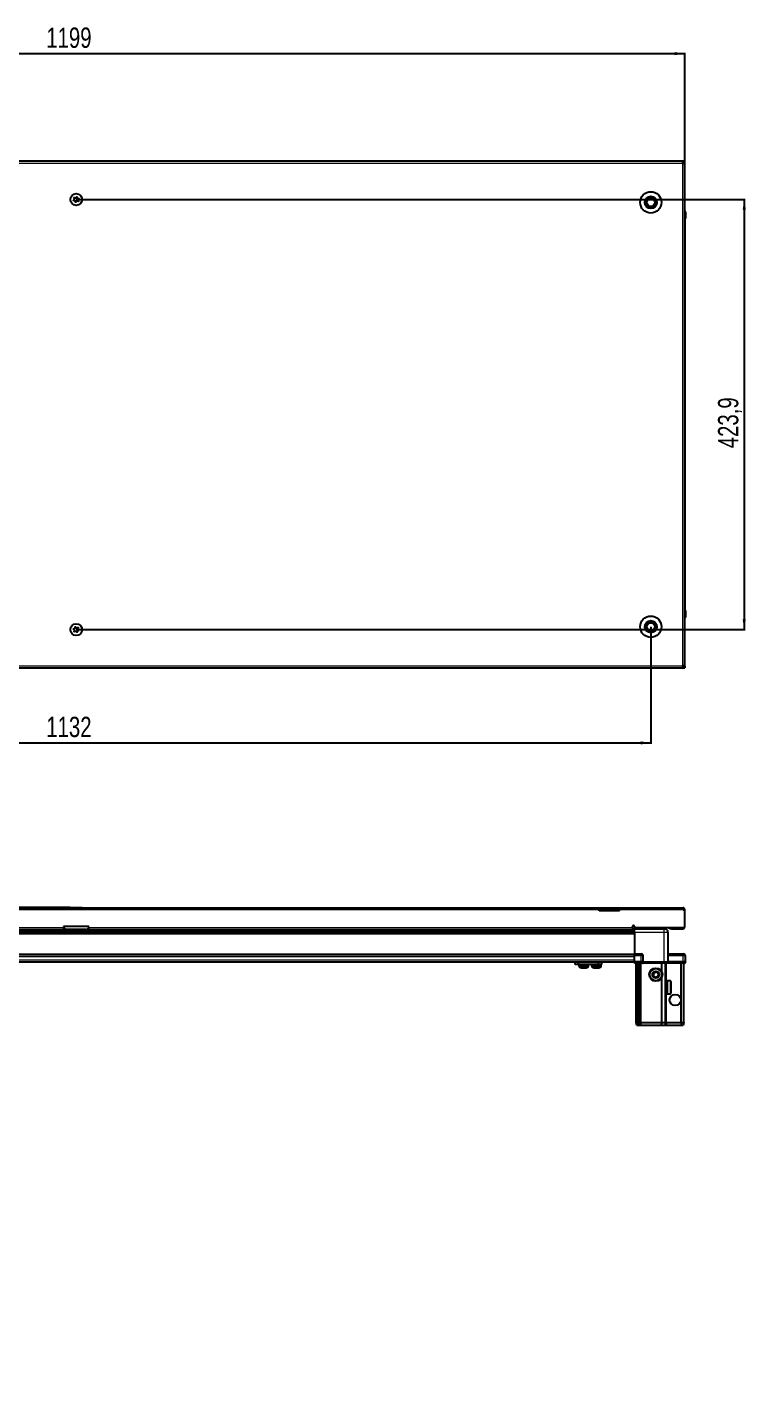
# Model space of a CAD drawing. Header units: millimetres. Extents: x 1315 to 6126, y -1123 to 1604.
# Drawn here: x 2023 to 2730, y 218 to 1558 of the extents above; entities that cross this region are included whole.
import ezdxf

# ---------------------------------------------------------------- set-up
doc = ezdxf.new("R2010")
doc.units = ezdxf.units.MM
doc.layers.add('FORMAT', color=7, linetype='Continuous')
doc.styles.add('SLDTEXTSTYLE0', font='TXT', dxfattribs={"width": 0.75})
doc.dimstyles.new('SLDDIMSTYLE0', dxfattribs={"dimtxt": 20, "dimasz": 10, "dimexe": 0, "dimexo": 0.0625, "dimgap": 5, "dimtad": 2, "dimdec": 1, "dimrnd": 1e-09, "dimzin": 12, "dimdsep": 46, "dimtxsty": 'SLDTEXTSTYLE0', "dimsah": 1, "dimcen": 0.09, "dimadec": 0, "dimazin": 3, "dimtfac": 1, "dimtofl": 0, "dimtmove": 0, "dimatfit": 3, "dimfxl": 0, "dimfrac": 2, "dimtolj": 1, "dimtzin": 12, "dimarcsym": 0})

# ---------------------------------------------------------------- blocks, each defined once
blk = doc.blocks.new('_D_1')
at = {"layer": 'FORMAT'}
for p, q in [((1471.3, 1425.8), (1471.3, 1532.8)), ((2670.3, 1531.8), (1471.3, 1531.8)), ((2670.3, 1425.8), (2670.3, 1532.8))]:
    blk.add_line(p, q, dxfattribs=at)
for points in [[(1471.3, 1531.8), (1481.3, 1530.3), (1481.3, 1533.4)], [(2670.3, 1531.8), (2660.3, 1533.4), (2660.3, 1530.3)]]:
    blk.add_solid(points, dxfattribs=at)
at = {"layer": 'FORMAT', "insert": (2041.3, 1557.6), "char_height": 20, "attachment_point": 1, "style": 'SLDTEXTSTYLE0'}
blk.add_mtext('1199', dxfattribs=at)
blk = doc.blocks.new('_D_2')
at = {"layer": 'FORMAT'}
for p, q in [((1504.8, 967.3), (1504.8, 851.8)), ((2636.8, 967.3), (2636.8, 851.8)), ((1504.8, 852.8), (2636.8, 852.8))]:
    blk.add_line(p, q, dxfattribs=at)
for points in [[(1504.8, 852.8), (1514.8, 851.3), (1514.8, 854.4)], [(2636.8, 852.8), (2626.8, 854.4), (2626.8, 851.3)]]:
    blk.add_solid(points, dxfattribs=at)
at = {"layer": 'FORMAT', "insert": (2041.3, 878.6), "char_height": 20, "attachment_point": 1, "style": 'SLDTEXTSTYLE0'}
blk.add_mtext('1132', dxfattribs=at)
blk = doc.blocks.new('_D_3')
at = {"layer": 'FORMAT'}
for p, q in [((2070.8, 1388.3), (2729.8, 1388.3)), ((2728.8, 1388.3), (2728.8, 964.5)), ((2070.8, 964.5), (2729.8, 964.5))]:
    blk.add_line(p, q, dxfattribs=at)
for points in [[(2728.8, 1388.3), (2727.3, 1378.3), (2730.4, 1378.3)], [(2728.8, 964.5), (2730.4, 974.5), (2727.3, 974.5)]]:
    blk.add_solid(points, dxfattribs=at)
at = {"layer": 'FORMAT', "insert": (2703, 1143.1), "char_height": 20, "attachment_point": 1, "rotation": 90, "style": 'SLDTEXTSTYLE0'}
blk.add_mtext('423,9', dxfattribs=at)
blk = doc.blocks.new('_D_9')
at = {"layer": 'FORMAT'}
for p, q in [((2065, 690.8), (1395.8, 690.8)), ((1396.8, 690.8), (1396.8, -1116.2)), ((1473.4, -1116.2), (1395.8, -1116.2))]:
    blk.add_line(p, q, dxfattribs=at)
for points in [[(1396.8, 690.8), (1395.3, 680.8), (1398.4, 680.8)], [(1396.8, -1116.2), (1398.4, -1106.2), (1395.3, -1106.2)]]:
    blk.add_solid(points, dxfattribs=at)
at = {"layer": 'FORMAT', "insert": (1371, -242.2), "char_height": 20, "attachment_point": 1, "rotation": 90, "style": 'SLDTEXTSTYLE0'}
blk.add_mtext('1807', dxfattribs=at)

msp = doc.modelspace()

# ---------------------------------------------------------------- linework, layer by layer
at = {"color": 7, "linetype": 'Continuous', "lineweight": 25}
for p, q in [((2668.22, 1425.82), (1473.42, 1425.82)), ((2668.22, 1423.72), (2668.22, 1425.82)), ((2670.32, 1425.82), (2668.22, 1425.82)), ((2668.22, 1424.32), (2670.32, 1424.32)), ((2668.22, 1423.72), (2670.32, 1423.72)), ((2670.32, 1424.32), (2670.32, 1425.82)), ((2670.32, 1423.72), (2670.32, 1424.32)), ((2670.32, 928.92), (2670.32, 1423.72)), ((2670.32, 1377.15), (2670.32, 1377.15)), ((2670.32, 1369.32), (2670.82, 1369.32)), ((2670.67, 983.32), (2670.67, 1369.32)), ((2670.82, 1375.82), (2670.82, 1369.32)), ((2670.82, 1369.32), (2670.82, 1375.82)), ((2670.82, 1369.32), (2670.82, 1369.32)), ((2670.82, 1369.32), (2670.82, 1369.32)), ((2670.32, 983.32), (2670.82, 983.32)), ((2670.82, 983.32), (2670.82, 983.32)), ((2670.82, 976.82), (2670.82, 983.32)), ((2670.82, 983.32), (2670.82, 976.82)), ((1473.42, 926.82), (2668.22, 926.82)), ((2670.32, 928.92), (2668.22, 928.92)), ((2668.22, 926.82), (2668.22, 928.92)), ((2670.32, 928.32), (2668.22, 928.32)), ((2668.22, 926.82), (2670.32, 926.82)), ((2670.32, 928.32), (2670.32, 928.92)), ((2670.32, 928.32), (2670.32, 926.82)), ((1555.82, 690.55), (2585.82, 690.55)), ((2065.03, 690.85), (2065.03, 690.55)), ((2065.03, 690.85), (2076.6, 690.85)), ((2076.6, 690.55), (2076.6, 690.85)), ((2585.82, 688.45), (2585.82, 690.55)), ((2585.82, 690.55), (2595.82, 690.55)), ((2595.82, 689.05), (2585.82, 689.05)), ((2585.82, 687.55), (2585.82, 688.45)), ((2605.82, 687.55), (2585.82, 687.55)), ((2595.82, 690.55), (2605.82, 690.55)), ((2605.82, 689.05), (2595.82, 689.05)), ((2605.82, 690.55), (2605.82, 688.45)), ((2605.82, 690.55), (2668.72, 690.55)), ((2605.82, 687.55), (2605.82, 688.45)), ((2669.32, 688.45), (2669.32, 687.55)), ((2669.32, 688.45), (2670.32, 688.45)), ((2670.32, 687.55), (2669.32, 687.55)), ((2670.32, 687.55), (2670.32, 688.45)), ((2670.32, 671.05), (2670.32, 687.55)), ((2083.32, 672.05), (2058.32, 672.05)), ((2058.32, 672.05), (2058.32, 671.15)), ((2058.32, 671.15), (2058.32, 669.05)), ((2083.32, 671.15), (2083.32, 672.05)), ((2083.32, 669.05), (2083.32, 671.15)), ((2618.82, 671.15), (2618.82, 671.9)), ((2618.82, 671.15), (2618.82, 669.05)), ((2620.82, 671.9), (2620.82, 671.05)), ((2620.82, 671.05), (2670.32, 671.05)), ((2620.82, 671.05), (2620.82, 669.55)), ((2623.57, 671.05), (2623.57, 669.55)), ((2650.07, 669.55), (2650.07, 671.05)), ((2655.32, 669.55), (2655.32, 671.05)), ((2620.82, 667.11), (1520.82, 667.11)), ((2620.82, 667.07), (1520.82, 667.07)), ((1522.82, 669.05), (2058.32, 669.05)), ((1546.94, 668.9), (2594.7, 668.9)), ((2080.32, 669.05), (2061.32, 669.05)), ((2083.32, 669.05), (2618.82, 669.05)), ((2589.32, 669.05), (2589.32, 668.9)), ((2589.43, 669.05), (2589.43, 668.9)), ((2589.61, 669.05), (2589.61, 668.9)), ((2590.12, 669.05), (2590.12, 668.9)), ((2590.51, 669.05), (2590.51, 668.9)), ((2591.37, 669.05), (2591.37, 668.9)), ((2591.93, 669.05), (2591.93, 668.9)), ((2593.05, 669.05), (2593.05, 668.9)), ((2593.73, 669.05), (2593.73, 668.9)), ((2594.7, 668.9), (2595, 668.9)), ((2595, 669.05), (2595, 668.9)), ((2595, 668.9), (2595.01, 668.9)), ((2595.01, 668.9), (2595.74, 668.9)), ((2595.27, 669.05), (2595.27, 668.9)), ((2595.74, 669.05), (2595.74, 668.9)), ((2595.74, 668.9), (2597.03, 668.9)), ((2596.94, 668.9), (2620.82, 668.9)), ((2597.03, 669.05), (2597.03, 668.9)), ((2597.13, 669.05), (2597.13, 668.9)), ((2597.75, 669.05), (2597.75, 668.9)), ((2598.95, 669.05), (2598.95, 668.9)), ((2599.57, 669.05), (2599.57, 668.9)), ((2600.56, 669.05), (2600.56, 668.9)), ((2601.03, 669.05), (2601.03, 668.9)), ((2601.7, 669.05), (2601.7, 668.9)), ((2601.98, 669.05), (2601.98, 668.9)), ((2602.27, 669.05), (2602.27, 668.9)), ((2602.32, 668.9), (2602.32, 669.05)), ((2602.32, 669.05), (2602.32, 668.9)), ((2620.82, 669.55), (2649.82, 669.55)), ((2620.82, 666.05), (2620.82, 645.05)), ((2653.82, 637.05), (2653.82, 666.05)), ((2657.32, 669.55), (2655.32, 669.55)), ((2657.32, 669.55), (2668.22, 669.55)), ((1520.82, 644.4), (2620.82, 644.4)), ((2620.82, 645.05), (2627.32, 645.05)), ((2620.82, 643.05), (2620.82, 645.05)), ((2653.82, 645.05), (2668.82, 645.05)), ((1520.82, 637.2), (2620.82, 637.2)), ((2562.17, 634.7), (2562.17, 637.2)), ((2565.17, 634.7), (2562.17, 634.7)), ((2565.17, 637.2), (2565.17, 634.7)), ((2585.37, 634.7), (2565.17, 634.7)), ((2566.02, 634.7), (2566.02, 632.79)), ((2575.52, 632.79), (2575.52, 634.7)), ((2575.57, 632.79), (2575.57, 634.7)), ((2578.52, 634.7), (2578.52, 632.79)), ((2585.37, 634.7), (2585.37, 637.2)), ((2588.37, 634.7), (2585.37, 634.7)), ((2588.02, 632.79), (2588.02, 634.7)), ((2588.37, 637.2), (2588.37, 634.7)), ((2620.82, 637.05), (2620.82, 643.05)), ((2620.82, 637.05), (2620.82, 636.71)), ((2620.82, 637.05), (2620.82, 637.05)), ((2620.82, 637.05), (2627.32, 637.05)), ((2627.32, 637.05), (2620.82, 637.05)), ((2620.82, 635.85), (2620.82, 636.71)), ((2620.82, 636.71), (2620.82, 636.71)), ((2620.82, 636.71), (2627.32, 636.71)), ((2628.64, 635.85), (2620.82, 635.85)), ((2622.32, 577.55), (2622.32, 635.85)), ((2623.82, 577.55), (2623.82, 635.85)), ((2625.32, 577.55), (2625.32, 635.85)), ((2626.32, 577.55), (2626.32, 635.85)), ((2629.32, 637.05), (2627.32, 637.05)), ((2628.64, 635.85), (2629.32, 635.85)), ((2629.32, 637.05), (2629.32, 643.05)), ((2629.32, 637.05), (2629.32, 635.85)), ((2629.32, 637.05), (2629.52, 637.05)), ((2629.52, 635.85), (2629.32, 635.85)), ((2629.52, 637.05), (2649.82, 637.05)), ((2649.82, 635.85), (2629.52, 635.85)), ((2647.82, 627.05), (2647.82, 635.85)), ((2649.82, 637.05), (2653.82, 637.05)), ((2653.82, 635.85), (2649.82, 635.85)), ((2651.32, 577.55), (2651.32, 635.85)), ((2653.82, 637.05), (2653.82, 635.85)), ((2653.82, 637.05), (2654.02, 637.05)), ((2654.02, 635.85), (2653.82, 635.85)), ((2654.02, 637.05), (2668.82, 637.05)), ((2668.82, 637.05), (2654.02, 637.05)), ((2668.82, 635.85), (2654.02, 635.85)), ((2666.82, 577.55), (2666.82, 635.85)), ((2670.82, 637.05), (2668.82, 637.05)), ((2668.82, 635.85), (2670.32, 635.85)), ((2669.32, 577.55), (2669.32, 635.85)), ((2670.32, 635.85), (2670.82, 636.71)), ((2670.82, 637.05), (2670.82, 643.05)), ((2670.82, 637.05), (2670.82, 636.71)), ((2647.82, 577.55), (2647.82, 622.05)), ((2655.72, 618.55), (2652.82, 618.55)), ((2652.82, 618.55), (2652.82, 618.54)), ((2653.32, 618.54), (2652.82, 618.54)), ((2652.82, 618.54), (2652.82, 618.46)), ((2652.82, 618.46), (2652.82, 618.11)), ((2653.32, 618.46), (2652.82, 618.46)), ((2653.32, 618.11), (2652.82, 618.11)), ((2652.82, 618.11), (2652.82, 617.81)), ((2652.82, 617.81), (2652.82, 617.09)), ((2653.32, 617.81), (2652.82, 617.81)), ((2653.32, 617.09), (2652.82, 617.09)), ((2652.82, 617.09), (2652.82, 616.6)), ((2652.82, 616.6), (2652.82, 615.58)), ((2653.32, 616.6), (2652.82, 616.6)), ((2653.32, 618.46), (2653.32, 618.54)), ((2653.32, 617.81), (2653.32, 618.11)), ((2653.32, 616.6), (2653.32, 617.09)), ((2656.52, 617.75), (2656.52, 616.26)), ((2651.35, 616.05), (2651.32, 616.05)), ((2651.32, 608.05), (2651.35, 608.05)), ((2651.84, 615.36), (2651.35, 616.05)), ((2651.35, 616.05), (2651.35, 615.01)), ((2651.35, 615.01), (2651.35, 608.05)), ((2651.35, 608.05), (2651.84, 608.74)), ((2652.32, 616.05), (2651.84, 615.36)), ((2651.84, 615.36), (2651.84, 614.49)), ((2651.84, 614.49), (2651.84, 608.74)), ((2651.84, 608.74), (2652.32, 608.05)), ((2652.32, 616.05), (2652.32, 615.01)), ((2652.32, 615.01), (2652.32, 608.05)), ((2652.82, 616.45), (2652.72, 616.45)), ((2652.72, 616.45), (2652.72, 607.65)), ((2652.72, 607.65), (2652.82, 607.65)), ((2653.32, 615.58), (2652.82, 615.58)), ((2652.82, 615.58), (2652.82, 614.94)), ((2652.82, 614.94), (2652.82, 613.72)), ((2653.32, 614.94), (2652.82, 614.94)), ((2653.32, 613.72), (2652.82, 613.72)), ((2652.82, 613.72), (2652.82, 613.18)), ((2653.32, 613.18), (2652.82, 613.18)), ((2652.82, 613), (2652.82, 611.7)), ((2653.32, 613), (2652.82, 613)), ((2653.32, 611.7), (2652.82, 611.7)), ((2653.32, 611.32), (2652.82, 611.32)), ((2652.82, 611.32), (2652.82, 610.97)), ((2653.32, 610.97), (2652.82, 610.97)), ((2652.82, 610.97), (2652.82, 609.71)), ((2653.32, 609.71), (2652.82, 609.71)), ((2652.82, 609.71), (2652.82, 609.04)), ((2652.82, 609.04), (2652.82, 607.95)), ((2653.32, 609.04), (2652.82, 609.04)), ((2653.32, 607.95), (2652.82, 607.95)), ((2652.82, 607.95), (2652.82, 607.41)), ((2652.82, 607.41), (2652.82, 606.59)), ((2653.32, 607.41), (2652.82, 607.41)), ((2653.32, 606.59), (2652.82, 606.59)), ((2652.82, 606.59), (2652.82, 606.23)), ((2652.82, 606.23), (2652.82, 605.77)), ((2653.32, 606.23), (2652.82, 606.23)), ((2653.32, 605.77), (2652.82, 605.77)), ((2652.82, 605.77), (2652.82, 605.62)), ((2652.82, 605.62), (2652.82, 605.55)), ((2653.32, 605.62), (2652.82, 605.62)), ((2652.82, 605.55), (2655.72, 605.55)), ((2653.32, 614.94), (2653.32, 615.58)), ((2653.32, 613), (2653.32, 613.72)), ((2653.32, 610.97), (2653.32, 611.7)), ((2653.32, 609.04), (2653.32, 609.71)), ((2653.32, 607.41), (2653.32, 607.95)), ((2653.32, 606.23), (2653.32, 606.59)), ((2653.32, 605.62), (2653.32, 605.77)), ((2656.52, 616.26), (2656.52, 606.35)), ((2622.32, 577.55), (2623.82, 577.55)), ((2623.12, 574.55), (2622.32, 577.55)), ((2623.82, 577.55), (2625.32, 577.55)), ((2624.28, 574.55), (2623.82, 577.55)), ((2624.78, 574.55), (2625.32, 577.55)), ((2625.32, 577.55), (2626.32, 577.55)), ((2625.52, 574.55), (2626.32, 577.55)), ((2626.32, 577.55), (2627.32, 577.55)), ((2627.32, 577.55), (2647.82, 577.55)), ((2647.49, 574.55), (2647.82, 577.55)), ((2647.82, 577.55), (2651.32, 577.55)), ((2651.32, 577.55), (2650.52, 574.55)), ((2651.32, 577.55), (2652.32, 577.55)), ((2652.32, 577.55), (2666.82, 577.55)), ((2666.82, 577.55), (2666.67, 574.55)), ((2666.82, 577.55), (2669.32, 577.55)), ((2669.32, 577.55), (2668.52, 574.55)), ((2624.28, 574.55), (2623.12, 574.55)), ((2624.78, 574.55), (2624.28, 574.55)), ((2625.52, 574.55), (2624.78, 574.55)), ((2627.32, 574.55), (2625.52, 574.55)), ((2647.49, 574.55), (2627.32, 574.55)), ((2650.52, 574.55), (2647.49, 574.55)), ((2652.32, 574.55), (2650.52, 574.55)), ((2666.67, 574.55), (2652.32, 574.55)), ((2668.52, 574.55), (2666.67, 574.55))]:
    msp.add_line(p, q, dxfattribs=at)
at = {"color": 8, "linetype": 'Continuous', "lineweight": 18}
for p, q in [((2668.22, 1423.72), (1473.42, 1423.72)), ((2668.22, 928.92), (2668.22, 1423.72)), ((2670.32, 1375.82), (2670.82, 1375.82)), ((2670.32, 976.82), (2670.82, 976.82)), ((1473.42, 928.92), (2668.22, 928.92)), ((2585.82, 688.45), (1555.82, 688.45)), ((2595.82, 690.55), (2595.82, 689.05)), ((2669.32, 688.45), (2605.82, 688.45)), ((1522.82, 671.15), (2058.32, 671.15)), ((2083.32, 671.15), (2618.82, 671.15)), ((2657.32, 671.05), (2657.32, 669.55)), ((2668.22, 671.05), (2668.22, 669.55)), ((2620.82, 668.31), (1520.82, 668.31)), ((1520.82, 665.86), (2620.82, 665.86)), ((2620.82, 664.45), (1520.82, 664.45)), ((2058.32, 669.55), (2059.66, 669.55)), ((2081.98, 669.55), (2083.32, 669.55)), ((2618.82, 669.55), (2620.82, 669.55)), ((2649.82, 666.05), (2620.82, 666.05)), ((2649.82, 637.05), (2649.82, 666.05)), ((1520.82, 645.05), (2620.82, 645.05)), ((2627.32, 643.05), (2627.32, 645.05)), ((2668.82, 645.05), (2668.82, 643.05)), ((1520.82, 642.4), (2620.82, 642.4)), ((1520.82, 639.2), (2620.82, 639.2)), ((2568.23, 632.79), (2566.02, 632.79)), ((2568.33, 632.42), (2566.21, 632.42)), ((2575.52, 632.79), (2568.23, 632.79)), ((2575.33, 632.42), (2568.33, 632.42)), ((2575.38, 632.42), (2575.33, 632.42)), ((2575.57, 632.79), (2575.52, 632.79)), ((2586.02, 632.79), (2578.52, 632.79)), ((2585.91, 632.42), (2578.71, 632.42)), ((2587.83, 632.42), (2585.91, 632.42)), ((2588.02, 632.79), (2586.02, 632.79)), ((2627.32, 643.05), (2620.82, 643.05)), ((2620.82, 637.05), (2620.82, 636.71)), ((2627.32, 637.05), (2627.32, 643.05)), ((2629.32, 643.05), (2627.32, 643.05)), ((2627.32, 637.05), (2627.32, 636.71)), ((2627.32, 577.55), (2627.32, 635.85)), ((2629.52, 637.05), (2629.52, 635.85)), ((2649.82, 637.05), (2649.82, 635.85)), ((2652.32, 616.05), (2652.32, 635.85)), ((2668.82, 643.05), (2653.82, 643.05)), ((2654.02, 637.05), (2654.02, 635.85)), ((2668.82, 637.05), (2668.82, 643.05)), ((2670.82, 643.05), (2668.82, 643.05)), ((2668.82, 637.05), (2668.82, 635.85)), ((2655.72, 618.55), (2655.72, 616.85)), ((2655.72, 616.85), (2655.72, 605.55)), ((2652.32, 577.55), (2652.32, 608.05)), ((2627.32, 574.55), (2627.32, 577.55)), ((2652.32, 577.55), (2652.32, 574.55))]:
    msp.add_line(p, q, dxfattribs=at)
at = {"color": 7, "linetype": 'Continuous', "lineweight": 25}
for centre, radius in [((2070.82, 1388.17), 5.79), ((2636.82, 1385.32), 10.5), ((2070.82, 1388.17), 1.85), ((2636.82, 1385.32), 6), ((2636.82, 1385.32), 3.9), ((2070.82, 964.47), 5.79), ((2070.82, 964.47), 1.85), ((2636.82, 967.32), 10.5), ((2636.82, 967.32), 6), ((2636.82, 967.32), 3.9), ((2641.82, 624.55), 6.5), ((2641.82, 624.55), 3.46), ((2660.82, 599.55), 5.5)]:
    msp.add_circle(centre, radius, dxfattribs=at)
at = {"color": 8, "linetype": 'Continuous', "lineweight": 18}
msp.add_circle((2641.82, 624.55), 5.7, dxfattribs=at)
at = {"color": 7, "linetype": 'Continuous', "lineweight": 25}
for centre, radius, start, end in [((2636.82, 1385.32), 4.62, 120, 180), ((2636.82, 1385.32), 4.62, 180, 240), ((2636.82, 1385.32), 4.62, 60, 120), ((2636.82, 1385.32), 4.62, 240, 300), ((2636.82, 1385.32), 4.62, 0, 60), ((2636.82, 1385.32), 4.62, 300, 0), ((2668.82, 1375.82), 2, 0, 41.39416), ((2636.82, 967.32), 4.62, 120, 180), ((2636.82, 967.32), 4.62, 180, 240), ((2636.82, 967.32), 4.62, 60, 120), ((2636.82, 967.32), 4.62, 360, 60), ((2636.82, 967.32), 4.62, 300, 360), ((2668.82, 976.82), 2, 318.57492, 360), ((2668.82, 976.82), 2, 318.59038, 0), ((2636.82, 967.32), 4.62, 240, 300), ((2061.32, 672.05), 3, 180, 270), ((2080.32, 672.05), 3, 270, 360), ((2619.82, 671.9), 1, 0, 180), ((2668.22, 671.65), 2.1, 270, 343.39845), ((2627.32, 643.05), 2, 0, 90), ((2668.82, 643.05), 2, 0, 90), ((2566.47, 632.79), 0.45, 180, 235.28209), ((2570.77, 639), 8, 235.28209, 259.05401), ((2570.77, 639), 8, 280.84597, 304.71791), ((2570.82, 639), 8, 280.92113, 304.71791), ((2575.07, 632.79), 0.45, 304.71791, 0), ((2575.12, 632.79), 0.45, 304.71791, 0), ((2578.97, 632.79), 0.45, 180, 235.28209), ((2583.27, 639), 8, 235.28209, 258.92302), ((2583.27, 639), 8, 280.93918, 304.71791), ((2587.57, 632.79), 0.45, 304.71791, 0), ((2641.82, 624.55), 2.5, 118.29497, 178.29497), ((2641.82, 624.55), 2.5, 178.29497, 238.29497), ((2641.82, 624.55), 2.5, 238.29497, 298.29497), ((2641.82, 624.55), 2.5, 58.29497, 118.29497), ((2641.82, 624.55), 2.5, 298.29497, 358.29497), ((2641.82, 624.55), 2.5, 358.29497, 58.29497), ((2655.72, 617.75), 0.8, 0, 90), ((2652.32, 616.45), 0.4, 270, 360), ((2652.32, 607.65), 0.4, 0, 90), ((2655.72, 606.35), 0.8, 270, 360)]:
    msp.add_arc(centre, radius, start, end, dxfattribs=at)
msp.add_ellipse((2627.32, 633.25), major_axis=(0, 3.46), ratio=0.5773503, start_param=5.5604511, end_param=6.2831853, dxfattribs=at)
for points, knots in [([(2068.73, 1390.04), (2068.72, 1390.03), (2068.71, 1390), (2068.71, 1389.95), (2068.73, 1389.8), (2068.87, 1389.44), (2069.06, 1388.94), (2068.96, 1388.31), (2068.64, 1387.91), (2068.36, 1387.63), (2068.21, 1387.45), (2068.16, 1387.36), (2068.15, 1387.32), (2068.16, 1387.29), (2068.18, 1387.26), (2068.24, 1387.22), (2068.5, 1387.15), (2068.97, 1387.09), (2069.64, 1386.85), (2069.96, 1386.21), (2070.06, 1385.75), (2070.16, 1385.5), (2070.21, 1385.45), (2070.24, 1385.43), (2070.27, 1385.43), (2070.31, 1385.44), (2070.34, 1385.46), (2070.41, 1385.51), (2070.56, 1385.68), (2070.8, 1385.98), (2071.17, 1386.34), (2071.78, 1386.51), (2072.3, 1386.38), (2072.68, 1386.28), (2072.83, 1386.27), (2072.89, 1386.29), (2072.91, 1386.31), (2072.93, 1386.34), (2072.93, 1386.4), (2072.91, 1386.54), (2072.77, 1386.9), (2072.58, 1387.41), (2072.68, 1388.04), (2073, 1388.44), (2073.28, 1388.72), (2073.43, 1388.9), (2073.48, 1388.98), (2073.49, 1389.03), (2073.48, 1389.06), (2073.46, 1389.08), (2073.4, 1389.13), (2073.14, 1389.2), (2072.67, 1389.25), (2072, 1389.5), (2071.68, 1390.13), (2071.58, 1390.6), (2071.48, 1390.85), (2071.43, 1390.9), (2071.4, 1390.91), (2071.37, 1390.92), (2071.33, 1390.91), (2071.3, 1390.89), (2071.23, 1390.84), (2071.08, 1390.67), (2070.84, 1390.37), (2070.47, 1390.01), (2069.86, 1389.84), (2069.34, 1389.97), (2068.96, 1390.06), (2068.81, 1390.07), (2068.75, 1390.06), (2068.74, 1390.04), (2068.73, 1390.04)], [0, 0, 0, 0, 0.0020087, 0.00442, 0.0093647, 0.0255282, 0.0677053, 0.0957862, 0.1246456, 0.1503415, 0.1605194, 0.1633943, 0.1656965, 0.1672448, 0.1688741, 0.1707699, 0.1786058, 0.2119941, 0.2499945, 0.2879948, 0.3213831, 0.329219, 0.3311148, 0.3327441, 0.3342924, 0.3362166, 0.3385353, 0.3413178, 0.349662, 0.3753578, 0.4042173, 0.4322982, 0.4744753, 0.4906388, 0.4966691, 0.49844, 0.5, 0.5020087, 0.50442, 0.5093647, 0.5255282, 0.5677053, 0.5957862, 0.6246456, 0.6503415, 0.6605194, 0.6633943, 0.6656965, 0.6672448, 0.6688741, 0.6707699, 0.6786058, 0.7119941, 0.7499945, 0.7879948, 0.8213831, 0.829219, 0.8311148, 0.8327441, 0.8342924, 0.8362166, 0.8385353, 0.8413178, 0.849662, 0.8753578, 0.9042173, 0.9322982, 0.9744753, 0.9906388, 0.9966691, 0.99844, 1, 1, 1, 1]), ([(2632.2, 1385.32), (2632.53, 1385.9), (2633.1, 1386.88), (2633.92, 1388.3), (2634.33, 1389.01), (2634.51, 1389.32)], [0, 0, 0, 0, 0.4391308, 0.7513783, 1, 1, 1, 1]), ([(2634.51, 1381.32), (2634.18, 1381.9), (2633.61, 1382.88), (2632.79, 1384.3), (2632.38, 1385.01), (2632.2, 1385.32)], [0, 0, 0, 0, 0.4391308, 0.7513783, 1, 1, 1, 1]), ([(2634.51, 1389.32), (2634.71, 1389.32), (2635.42, 1389.32), (2636.72, 1389.32), (2638.11, 1389.32), (2638.86, 1389.32), (2639.13, 1389.32)], [0, 0, 0, 0, 0.1393293, 0.4852696, 0.8163565, 1, 1, 1, 1]), ([(2639.13, 1381.32), (2638.86, 1381.32), (2638.11, 1381.32), (2636.72, 1381.32), (2635.42, 1381.32), (2634.71, 1381.32), (2634.51, 1381.32)], [0, 0, 0, 0, 0.1836435, 0.5147304, 0.8606707, 1, 1, 1, 1]), ([(2639.13, 1389.32), (2639.46, 1388.75), (2640.03, 1387.77), (2640.85, 1386.35), (2641.26, 1385.64), (2641.44, 1385.32)], [0, 0, 0, 0, 0.4391308, 0.7513783, 1, 1, 1, 1]), ([(2641.44, 1385.32), (2641.11, 1384.75), (2640.54, 1383.77), (2639.72, 1382.35), (2639.31, 1381.64), (2639.13, 1381.32)], [0, 0, 0, 0, 0.4391308, 0.7513783, 1, 1, 1, 1]), ([(2073.55, 963.83), (2073.55, 963.84), (2073.55, 963.87), (2073.52, 963.92), (2073.43, 964.04), (2073.14, 964.29), (2072.73, 964.64), (2072.52, 965.24), (2072.61, 965.75), (2072.72, 966.13), (2072.77, 966.36), (2072.77, 966.45), (2072.76, 966.49), (2072.73, 966.52), (2072.7, 966.53), (2072.63, 966.54), (2072.37, 966.48), (2071.93, 966.3), (2071.23, 966.2), (2070.64, 966.61), (2070.33, 966.96), (2070.12, 967.13), (2070.05, 967.16), (2070.02, 967.16), (2069.99, 967.15), (2069.97, 967.12), (2069.94, 967.09), (2069.91, 967.01), (2069.86, 966.79), (2069.79, 966.41), (2069.64, 965.92), (2069.19, 965.48), (2068.66, 965.35), (2068.28, 965.25), (2068.15, 965.19), (2068.11, 965.14), (2068.09, 965.11), (2068.09, 965.08), (2068.12, 965.02), (2068.21, 964.91), (2068.5, 964.66), (2068.91, 964.3), (2069.12, 963.71), (2069.03, 963.2), (2068.92, 962.82), (2068.87, 962.59), (2068.87, 962.49), (2068.88, 962.45), (2068.91, 962.43), (2068.94, 962.41), (2069.01, 962.41), (2069.27, 962.47), (2069.71, 962.64), (2070.41, 962.74), (2071, 962.34), (2071.31, 961.98), (2071.52, 961.81), (2071.58, 961.79), (2071.62, 961.79), (2071.65, 961.8), (2071.67, 961.82), (2071.69, 961.86), (2071.73, 961.94), (2071.78, 962.16), (2071.85, 962.53), (2072, 963.03), (2072.45, 963.47), (2072.98, 963.6), (2073.36, 963.7), (2073.49, 963.76), (2073.53, 963.8), (2073.54, 963.82), (2073.55, 963.83)], [0, 0, 0, 0, 0.0020087, 0.00442, 0.0093647, 0.0255282, 0.0677053, 0.0957862, 0.1246456, 0.1503415, 0.1605194, 0.1633943, 0.1656965, 0.1672448, 0.1688741, 0.1707699, 0.1786058, 0.2119941, 0.2499945, 0.2879948, 0.3213831, 0.329219, 0.3311148, 0.3327441, 0.3342924, 0.3362166, 0.3385353, 0.3413178, 0.349662, 0.3753578, 0.4042173, 0.4322982, 0.4744753, 0.4906388, 0.4966691, 0.49844, 0.5, 0.5020087, 0.50442, 0.5093647, 0.5255282, 0.5677053, 0.5957862, 0.6246456, 0.6503415, 0.6605194, 0.6633943, 0.6656965, 0.6672448, 0.6688741, 0.6707699, 0.6786058, 0.7119941, 0.7499945, 0.7879948, 0.8213831, 0.829219, 0.8311148, 0.8327441, 0.8342924, 0.8362166, 0.8385353, 0.8413178, 0.849662, 0.8753578, 0.9042173, 0.9322982, 0.9744753, 0.9906388, 0.9966691, 0.99844, 1, 1, 1, 1]), ([(2632.2, 967.32), (2632.53, 967.9), (2633.1, 968.88), (2633.92, 970.3), (2634.33, 971.01), (2634.51, 971.32)], [0, 0, 0, 0, 0.4391308, 0.7513783, 1, 1, 1, 1]), ([(2634.51, 963.32), (2634.18, 963.9), (2633.61, 964.88), (2632.79, 966.3), (2632.38, 967.01), (2632.2, 967.32)], [0, 0, 0, 0, 0.4391308, 0.7513783, 1, 1, 1, 1]), ([(2634.51, 971.32), (2634.71, 971.32), (2635.42, 971.32), (2636.72, 971.32), (2638.11, 971.32), (2638.86, 971.32), (2639.13, 971.32)], [0, 0, 0, 0, 0.1393293, 0.4852696, 0.8163565, 1, 1, 1, 1]), ([(2639.13, 971.32), (2639.46, 970.75), (2640.03, 969.77), (2640.85, 968.35), (2641.26, 967.64), (2641.44, 967.32)], [0, 0, 0, 0, 0.4391308, 0.7513783, 1, 1, 1, 1]), ([(2641.44, 967.32), (2641.11, 966.75), (2640.54, 965.77), (2639.72, 964.35), (2639.31, 963.64), (2639.13, 963.32)], [0, 0, 0, 0, 0.4391308, 0.7513783, 1, 1, 1, 1]), ([(2639.13, 963.32), (2638.86, 963.32), (2638.11, 963.32), (2636.72, 963.32), (2635.42, 963.32), (2634.71, 963.32), (2634.51, 963.32)], [0, 0, 0, 0, 0.1836435, 0.5147304, 0.8606707, 1, 1, 1, 1]), ([(2670.32, 688.45), (2670.29, 688.7), (2670.24, 689.2), (2669.85, 689.83), (2669.29, 690.31), (2668.83, 690.45), (2668.6, 690.51)], [0, 0, 0, 0, 0.2601609, 0.506776, 0.753388, 1, 1, 1, 1]), ([(2668.72, 690.55), (2668.77, 690.52), (2668.86, 690.47), (2668.99, 690.08), (2669.12, 689.52), (2669.23, 688.94), (2669.3, 688.57), (2669.32, 688.45)], [0, 0, 0, 0, 0.2302553, 0.4485219, 0.6667858, 0.8850496, 1, 1, 1, 1]), ([(2620.82, 666.05), (2620.82, 666.44), (2620.82, 667.23), (2620.82, 668.28), (2620.82, 669.07), (2620.82, 669.49), (2620.82, 669.53), (2620.82, 669.55)], [0, 0, 0, 0, 0.2146939, 0.4293877, 0.6440816, 0.8587754, 1, 1, 1, 1]), ([(2649.82, 669.55), (2649.89, 669.55), (2650.02, 669.55), (2650.18, 669.55), (2650.3, 669.55), (2650.31, 669.55), (2650.32, 669.55)], [0, 0, 0, 0, 0.2493943, 0.5003335, 0.7501667, 1, 1, 1, 1]), ([(2653.82, 666.05), (2653.77, 666.49), (2653.7, 667.17), (2653.26, 667.98), (2652.81, 668.54), (2652.25, 668.99), (2651.44, 669.43), (2650.76, 669.5), (2650.32, 669.55)], [0, 0, 0, 0, 0.2394568, 0.3683607, 0.5, 0.6316393, 0.7605432, 1, 1, 1, 1]), ([(2569.25, 631.14), (2569.25, 631.15), (2569.21, 631.15), (2569, 631.21), (2568.84, 631.28), (2568.78, 631.31), (2568.77, 631.32), (2568.77, 631.32), (2568.78, 631.32), (2568.8, 631.32), (2568.85, 631.31), (2569.07, 631.26), (2569.4, 631.19), (2569.78, 631.14), (2570.06, 631.14), (2570.32, 631.17), (2570.46, 631.24), (2570.59, 631.3), (2570.64, 631.32), (2570.66, 631.32), (2570.69, 631.32), (2570.71, 631.32), (2570.75, 631.31), (2570.87, 631.27), (2571.03, 631.19), (2571.29, 631.14), (2571.64, 631.14), (2572.01, 631.18), (2572.34, 631.25), (2572.57, 631.3), (2572.65, 631.32), (2572.67, 631.32), (2572.68, 631.32), (2572.68, 631.32), (2572.67, 631.3), (2572.5, 631.22), (2572.26, 631.14), (2572.28, 631.14), (2572.28, 631.14)], [0, 0, 0, 0, 0.02451912, 0.10597395, 0.13384212, 0.14781851, 0.15355312, 0.15640274, 0.15927956, 0.16178012, 0.16647727, 0.18164832, 0.25411072, 0.30099815, 0.33557914, 0.37919172, 0.4620214, 0.4826759, 0.48645495, 0.49027069, 0.49281666, 0.49535678, 0.49978442, 0.51342704, 0.5769545, 0.64097254, 0.67901695, 0.73137106, 0.78908324, 0.81803858, 0.82166614, 0.82454604, 0.82745017, 0.83080452, 0.83715808, 0.86385392, 0.96986594, 1, 1, 1, 1]), ([(2581.74, 631.15), (2581.75, 631.14), (2581.8, 631.13), (2581.75, 631.16), (2581.63, 631.2), (2581.52, 631.26), (2581.47, 631.28), (2581.44, 631.3), (2581.42, 631.31), (2581.42, 631.32), (2581.43, 631.32), (2581.44, 631.32), (2581.44, 631.32)], [0, 0, 0, 0, 0.117513, 0.3191822, 0.6555874, 0.7806573, 0.8588867, 0.9097918, 0.9600554, 0.9795862, 0.9947917, 1, 1, 1, 1]), ([(2581.44, 631.32), (2581.44, 631.32), (2581.45, 631.32), (2581.49, 631.31), (2581.65, 631.28), (2581.94, 631.21), (2582.29, 631.16), (2582.63, 631.13), (2582.95, 631.15), (2583.16, 631.21), (2583.32, 631.28), (2583.4, 631.31), (2583.44, 631.32), (2583.47, 631.32), (2583.49, 631.32), (2583.51, 631.32), (2583.56, 631.31), (2583.66, 631.26), (2583.77, 631.19), (2583.97, 631.14), (2584.22, 631.14), (2584.61, 631.17), (2584.96, 631.24), (2585.23, 631.3), (2585.29, 631.32), (2585.31, 631.32), (2585.32, 631.32), (2585.32, 631.32), (2585.31, 631.31), (2585.21, 631.27), (2585, 631.19), (2584.78, 631.14), (2584.77, 631.14), (2584.77, 631.14)], [0, 0, 0, 0, 0.00335057, 0.00806284, 0.02111903, 0.07947625, 0.14901178, 0.19299249, 0.23733261, 0.33388781, 0.36692228, 0.38348967, 0.39028738, 0.39366527, 0.39707541, 0.40003952, 0.40560744, 0.42359096, 0.50948669, 0.56506626, 0.606058, 0.65775563, 0.75594056, 0.78042406, 0.78490369, 0.7894268, 0.79244476, 0.79545578, 0.80070423, 0.81687596, 0.89218036, 0.96806628, 1, 1, 1, 1]), ([(2639.28, 623.18), (2639.29, 623.69), (2639.32, 624.66), (2639.35, 625.62), (2639.36, 626.06)], [0, 0, 0, 0, 0.5346859, 1, 1, 1, 1]), ([(2641.73, 621.66), (2641.44, 621.84), (2640.74, 622.28), (2639.89, 622.8), (2639.38, 623.11), (2639.28, 623.18)], [0, 0, 0, 0, 0.3629006, 0.8668753, 1, 1, 1, 1]), ([(2639.36, 626.06), (2639.82, 626.31), (2640.67, 626.77), (2641.51, 627.22), (2641.91, 627.43)], [0, 0, 0, 0, 0.5346859, 1, 1, 1, 1]), ([(2644.28, 623.03), (2643.82, 622.79), (2642.97, 622.33), (2642.13, 621.87), (2641.73, 621.66)], [0, 0, 0, 0, 0.53468586, 1, 1, 1, 1]), ([(2641.91, 627.43), (2642.01, 627.37), (2642.52, 627.05), (2643.37, 626.53), (2644.07, 626.1), (2644.36, 625.92)], [0, 0, 0, 0, 0.1331247, 0.6370994, 1, 1, 1, 1]), ([(2644.36, 625.92), (2644.35, 625.4), (2644.32, 624.44), (2644.29, 623.48), (2644.28, 623.03)], [0, 0, 0, 0, 0.5346859, 1, 1, 1, 1])]:
    msp.add_open_spline(points, degree=3, knots=knots, dxfattribs=at)
at = {"color": 8, "linetype": 'Continuous', "lineweight": 18}
msp.add_open_spline([(2649.82, 666.05), (2649.82, 666.49), (2649.82, 667.17), (2649.82, 667.98), (2649.82, 668.54), (2649.82, 668.99), (2649.82, 669.43), (2649.82, 669.5), (2649.82, 669.55)], degree=3, knots=[0, 0, 0, 0, 0.2394568, 0.3683607, 0.5, 0.6316393, 0.7605432, 1, 1, 1, 1], dxfattribs=at)
msp.add_open_spline([(2653.82, 666.05), (2653.76, 666.05), (2653.64, 666.05), (2652.71, 666.05), (2651.39, 666.05), (2650.34, 666.05), (2649.82, 666.05)], degree=3, dxfattribs=at)

# ---------------------------------------------------------------- dimensions: what is measured, and where the dimension line sits
at = {"layer": 'FORMAT'}
for base, p1, p2, picture, middle in [((1471.32, 1531.82), (2670.32, 1425.82), (1471.32, 1425.82), '_D_1', (2070.82, 1531.82)), ((2636.82, 852.82), (1504.82, 967.32), (2636.82, 967.32), '_D_2', (2070.82, 852.82))]:
    dim = msp.add_linear_dim(base=base, p1=p1, p2=p2, dimstyle='SLDDIMSTYLE0', dxfattribs=at)
    dim.commit()
    dim.dimension.update_dxf_attribs({"geometry": picture, "text_midpoint": middle, "dimtype": 160})
for base, p1, p2, picture, middle in [((2728.8202948, 964.47343353), (2070.8199379, 1388.32343353), (2070.8199379, 964.47343353), '_D_3', (2728.8202948, 1176.39843353)), ((1396.82, -1116.15), (2065.03, 690.85), (1473.42, -1116.15), '_D_9', (1396.82, -212.65))]:
    dim = msp.add_linear_dim(base=base, p1=p1, p2=p2, angle=90, dimstyle='SLDDIMSTYLE0', dxfattribs=at)
    dim.commit()
    dim.dimension.update_dxf_attribs({"geometry": picture, "text_midpoint": middle, "dimtype": 160})

doc.saveas('drawing.dxf')
